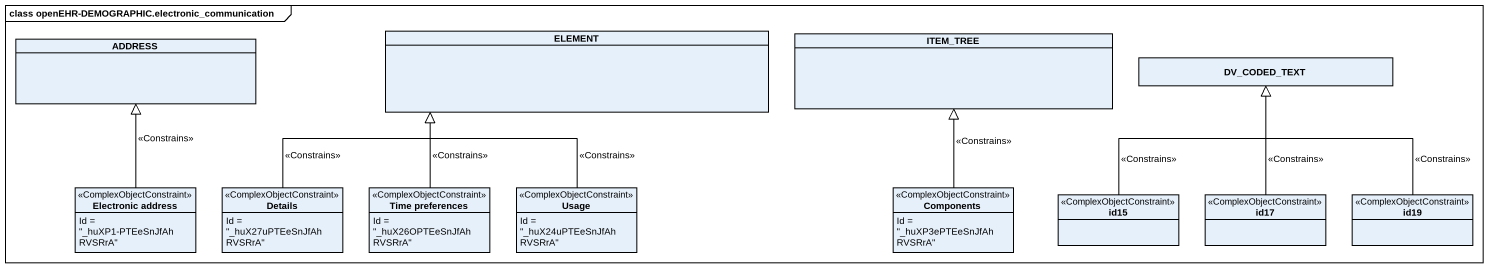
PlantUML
@startuml
mainframe class openEHR-DEMOGRAPHIC.electronic_communication
hide circle
hide empty members
class ADDRESS
class ELEMENT
class ITEM_TREE
class DV_CODED_TEXT
class "Electronic address" as Electronic_address <<ComplexObjectConstraint>> {
  Id = "_huXP1-PTEeSnJfAhRVSRrA"
}
class Details <<ComplexObjectConstraint>> {
  Id = "_huX27uPTEeSnJfAhRVSRrA"
}
class "Time preferences" as Time_preferences <<ComplexObjectConstraint>> {
  Id = "_huX26OPTEeSnJfAhRVSRrA"
}
class Usage <<ComplexObjectConstraint>> {
  Id = "_huX24uPTEeSnJfAhRVSRrA"
}
class Components <<ComplexObjectConstraint>> {
  Id = "_huXP3ePTEeSnJfAhRVSRrA"
}
class id15 <<ComplexObjectConstraint>>
class id17 <<ComplexObjectConstraint>>
class id19 <<ComplexObjectConstraint>>
Electronic_address -up-|> ADDRESS : <<Constrains>>
Details -right-|> ELEMENT : <<Constrains>>
Time_preferences -up-|> ELEMENT : <<Constrains>>
Usage -up-|> ELEMENT : <<Constrains>>
Components -up-|> ITEM_TREE : <<Constrains>>
id15 -up-|> DV_CODED_TEXT : <<Constrains>>
id17 -up-|> DV_CODED_TEXT : <<Constrains>>
id19 -up-|> DV_CODED_TEXT : <<Constrains>>
@enduml
